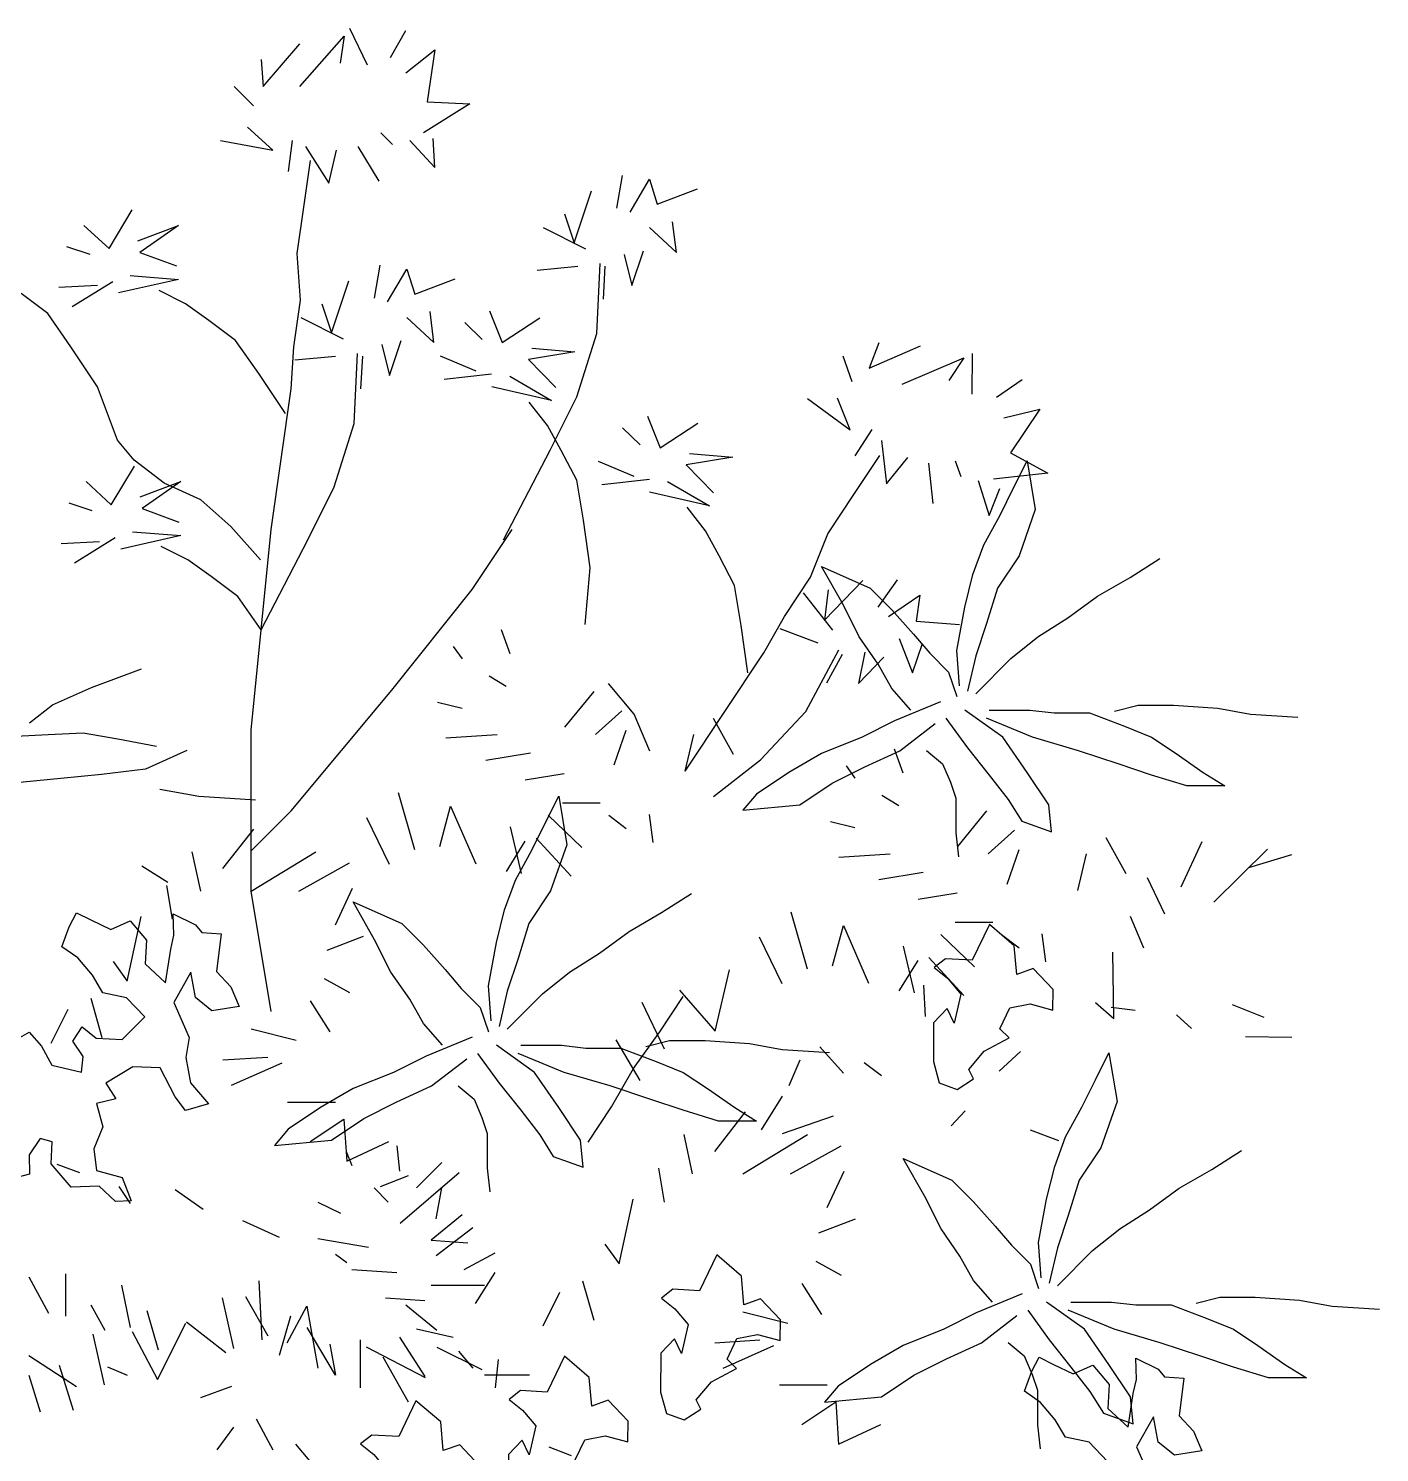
# Model space of a CAD drawing. Header units: millimetres. Extents: x 224.49 to 232.8, y 170.44 to 178.39.
# Drawn here: x 232.3489 to 232.6168, y 174.0681 to 174.3505 of the extents above; entities that cross this region are included whole.
import ezdxf

# ---------------------------------------------------------------- set-up
doc = ezdxf.new("R2010")
doc.units = ezdxf.units.MM
doc.layers.add('VEGETAZIONE', color=94, linetype='Continuous')

msp = doc.modelspace()

# ---------------------------------------------------------------- linework, layer by layer
at = {"layer": 'VEGETAZIONE'}
for p, q in [((232.4027084994343, 174.338988767354), (232.4115168597816, 174.3489525073466)), ((232.4115168597816, 174.3489525073466), (232.4107509154034, 174.3435874165813)), ((232.41611252605, 174.3432041958123), (232.4126657763488, 174.3504853904225)), ((232.4207081923184, 174.3447370788882), (232.4237719698305, 174.3501021696535)), ((232.3954320278428, 174.338988767354), (232.4027084994343, 174.3474196242711)), ((232.4237719698305, 174.3416713127364), (232.4295165526657, 174.3462699619641)), ((232.4295165526657, 174.3462699619641), (232.4279846639099, 174.3359230012021)), ((232.3950490556537, 174.3443538581192), (232.3954320278428, 174.338988767354)), ((232.3896874450076, 174.338988767354), (232.3935171668979, 174.3351565596641)), ((232.4364100520681, 174.3355397804331), (232.4272187195317, 174.3297914688989)), ((232.4279846639099, 174.3359230012021), (232.4364100520681, 174.3355397804331)), ((232.3973468887877, 174.3263424819785), (232.3923682503307, 174.3309411312058)), ((232.418793331373, 174.3297914688989), (232.4210911645075, 174.3274921442854)), ((232.4295165526657, 174.3228934950577), (232.4291335804766, 174.3286418065919)), ((232.3870066396841, 174.3282585858234), (232.3973468887877, 174.3263424819785)), ((232.401176610678, 174.3282585858234), (232.4004106662998, 174.3221270535197)), ((232.4038574160015, 174.3271089235164), (232.4084530822694, 174.3198277289063)), ((232.4084530822694, 174.3198277289063), (232.4099849710257, 174.3263424819785)), ((232.4141976651051, 174.3271089235164), (232.418410359184, 174.3202109496752)), ((232.4245379142082, 174.3282585858234), (232.4295165526657, 174.3228934950577)), ((232.4035311363206, 174.3150728153961), (232.4048504695749, 174.3243143434789)), ((232.4666648550007, 174.3213606119822), (232.4655159384335, 174.31484585891)), ((232.468196743757, 174.314079417372), (232.4720264656473, 174.3205941704442)), ((232.4720264656473, 174.3205941704442), (232.4735583544031, 174.3156123004475)), ((232.4570905502753, 174.3079478850688), (232.4605372999765, 174.3182948458303)), ((232.4735583544031, 174.3156123004475), (232.4816007703727, 174.3186780665993)), ((232.3648948291208, 174.3068455869699), (232.3694904953892, 174.3145100023486)), ((232.4022118030659, 174.3058312873133), (232.4035311363206, 174.3150728153961)), ((232.3599161906638, 174.3114442361972), (232.3648948291208, 174.3068455869699)), ((232.3706394119565, 174.3083784700453), (232.3786818279261, 174.3114442361972)), ((232.3786818279261, 174.3114442361972), (232.3710223841455, 174.3060791454319)), ((232.4551756893304, 174.313696196603), (232.4570905502753, 174.3079478850688)), ((232.4773880762934, 174.3060317812239), (232.4766221319152, 174.3121633135271)), ((232.450962995251, 174.3110136512202), (232.4593883834092, 174.3067982227618)), ((232.4720264656473, 174.3110136512202), (232.4773880762934, 174.3060317812239)), ((232.3564694409626, 174.3072288077389), (232.361065107231, 174.3056959246629)), ((232.3710223841455, 174.3060791454319), (232.378298855737, 174.303396600049)), ((232.402871469693, 174.2965897592304), (232.4022118030659, 174.3058312873133)), ((232.4685797159461, 174.2995170281516), (232.4708775490801, 174.3064150019928)), ((232.4186027766952, 174.303525595914), (232.417453860128, 174.2970108428418)), ((232.4498140786838, 174.302582794303), (232.4578564946534, 174.303349235841)), ((232.4615817995243, 174.2899886677429), (232.4622414661519, 174.303850959867)), ((232.4632181052995, 174.303349235841), (232.4628351331104, 174.2968344827688)), ((232.4670478271898, 174.3056485604549), (232.4685797159461, 174.2995170281516)), ((232.3576183575298, 174.2953489639009), (232.365660773499, 174.3003308338976)), ((232.3786818279261, 174.3007140546666), (232.3668096900662, 174.2980315092838)), ((232.3691075232002, 174.3014804962041), (232.3786818279261, 174.3007140546666)), ((232.4090284719693, 174.2901128690006), (232.4124752216709, 174.3004598297622)), ((232.420134665451, 174.2962444013039), (232.4239643873413, 174.3027591543761)), ((232.4239643873413, 174.3027591543761), (232.4254962760976, 174.2977772843793)), ((232.4254962760976, 174.2977772843793), (232.4335386920667, 174.3008430505312)), ((232.3527368060174, 174.2939493226355), (232.3474594729984, 174.2979099775281)), ((232.3549375522068, 174.2991811715907), (232.3625969959868, 174.2995643923597)), ((232.3800906853427, 174.2958927967144), (232.3748133523242, 174.2985332333097)), ((232.3847083517337, 174.2925922509709), (232.3800906853427, 174.2958927967144)), ((232.4015521364387, 174.2873482311476), (232.402871469693, 174.2965897592304)), ((232.4071136110244, 174.2958611805349), (232.4090284719693, 174.2901128690006)), ((232.4403485898203, 174.2944801858627), (232.4428540223632, 174.2881827877192)), ((232.3573544724083, 174.2873482311476), (232.3527368060174, 174.2939493226355)), ((232.3899856847526, 174.2886315960783), (232.3847083517337, 174.2925922509709)), ((232.402900916945, 174.293178635152), (232.4113263051037, 174.2889632066937)), ((232.4239643873413, 174.293178635152), (232.4293259979879, 174.2881967651557)), ((232.4293259979879, 174.2881967651557), (232.4285600536097, 174.2943282974589)), ((232.4354197071722, 174.2921658746401), (232.4389032524743, 174.2887991564904)), ((232.4428540223632, 174.2881827877192), (232.4503082368162, 174.2931120978579)), ((232.4576237997605, 174.2774465939161), (232.4615817995243, 174.2899886677429)), ((232.3626318054268, 174.2794269213624), (232.3573544724083, 174.2873482311476)), ((232.3946033511435, 174.2820305045904), (232.3899856847526, 174.2886315960783)), ((232.4010234218023, 174.2790536471081), (232.4015521364387, 174.2873482311476)), ((232.4135197212187, 174.2721536516748), (232.4141793878459, 174.2860159437988)), ((232.4189857488843, 174.2878135443867), (232.4205176376401, 174.2816820120835)), ((232.4205176376401, 174.2816820120835), (232.4228154707741, 174.2885799859247)), ((232.4572753274207, 174.2863786615577), (232.4480502312592, 174.284846056337)), ((232.4486974549224, 174.2870854006397), (232.4572753274207, 174.2863786615577)), ((232.5175494423026, 174.2881195341234), (232.5155786622556, 174.2831148470578)), ((232.5155786622556, 174.2831148470578), (232.5257818711759, 174.287578132272)), ((232.5360525080056, 174.2779889828981), (232.5360869617963, 174.2860447070362)), ((232.4017520003783, 174.2847477782349), (232.4097944163474, 174.2855142197728)), ((232.415156026994, 174.2855142197728), (232.4147730548049, 174.2789994667006)), ((232.4305635971675, 174.2855681988109), (232.4376379142051, 174.2826071220417)), ((232.4480502312592, 174.284846056337), (232.4534555482889, 174.2792849740359)), ((232.5103970078882, 174.2855949055185), (232.5121969986537, 174.2804848547577)), ((232.5221420911209, 174.2799734396741), (232.5343888527311, 174.2851580473472)), ((232.5343888527311, 174.2851580473472), (232.5313817418107, 174.2806493719733)), ((232.399880684162, 174.2741091948052), (232.3946033511435, 174.2820305045904)), ((232.4313272570595, 174.2809541597422), (232.4407323522971, 174.2819757598869)), ((232.4443376785613, 174.2815247283467), (232.4526428800779, 174.2766999618881)), ((232.5408596096915, 174.2773876075108), (232.5459393823587, 174.2809042595001)), ((232.3665898051906, 174.2688651749824), (232.3626318054268, 174.2794269213624)), ((232.3970405110364, 174.2511547022247), (232.4010234218023, 174.2790536471081)), ((232.4526428800779, 174.2766999618881), (232.440776015883, 174.2794057411226)), ((232.451832239946, 174.2717429194191), (232.4482119807969, 174.2764029486999)), ((232.452346466742, 174.2668848475361), (232.4576237997605, 174.2774465939161)), ((232.503346455174, 174.2770735664636), (232.5118462102957, 174.2708811220074)), ((232.5118462102957, 174.2708811220074), (232.5093407777528, 174.2771785201509)), ((232.5422996023037, 174.2732995669022), (232.5494665912467, 174.2749675225861)), ((232.5494665912467, 174.2749675225861), (232.5436178139541, 174.2662958396842)), ((232.409561721455, 174.259611577848), (232.4135197212187, 174.2721536516748)), ((232.4716515664847, 174.2736024265306), (232.4741569990276, 174.2673050283871)), ((232.4741569990276, 174.2673050283871), (232.4816112134806, 174.2722343385254)), ((232.4545724919846, 174.2667722591137), (232.451832239946, 174.2717429194191)), ((232.4667226838366, 174.271288115308), (232.4702062291387, 174.2679213971584)), ((232.5161278692805, 174.2709560889272), (232.5127898692642, 174.2657560778631)), ((232.3698881383272, 174.2649045200893), (232.3665898051906, 174.2688651749824)), ((232.4431111339597, 174.249061900519), (232.452346466742, 174.2668848475361)), ((232.4576227848449, 174.2609213835868), (232.4545724919846, 174.2667722591137)), ((232.4800004315868, 174.2662076413077), (232.4885783040847, 174.2655009022257)), ((232.5180496410082, 174.2687617247763), (232.5190515180909, 174.260209988946)), ((232.5436178139541, 174.2662958396842), (232.551052129145, 174.2623127527633)), ((232.3653405336315, 174.2560419668304), (232.3699361998994, 174.2637063822091)), ((232.3758251379733, 174.2602837560481), (232.3698881383272, 174.2649045200893)), ((232.4618665738314, 174.2646904394784), (232.4689408908695, 174.2617293627096)), ((232.4885783040847, 174.2655009022257), (232.4793532079236, 174.2639682970049)), ((232.4793532079236, 174.2639682970049), (232.4847585249533, 174.2584072147039)), ((232.5125590908298, 174.2580459319521), (232.5177389027824, 174.2658122714807)), ((232.5190515180909, 174.260209988946), (232.5232458499037, 174.265424993394)), ((232.5273766188695, 174.2642976195467), (232.5281984968757, 174.2562568887926)), ((232.532680054199, 174.264733247696), (232.5337600486579, 174.2616672172395)), ((232.5442405577657, 174.259360613106), (232.5469240171203, 174.2647316878357)), ((232.5469240171203, 174.2647316878357), (232.5485340927332, 174.2550637533215)), ((232.360361895174, 174.2606406160577), (232.3653405336315, 174.2560419668304)), ((232.3710851164666, 174.2575748499058), (232.3791275324363, 174.2606406160577)), ((232.3791275324363, 174.2606406160577), (232.3714680886557, 174.2552755252924)), ((232.4589381211619, 174.252973607665), (232.4576227848449, 174.2609213835868)), ((232.4626302337235, 174.2600764004102), (232.4720353289615, 174.2610980005549)), ((232.4756406552257, 174.2606469690141), (232.4839458567419, 174.2558222025556)), ((232.5371999303745, 174.2608705178537), (232.5393744738219, 174.2538817840197)), ((232.551052129145, 174.2623127527633), (232.5402798139377, 174.2610958286201)), ((232.3830814708737, 174.2569832103042), (232.3758251379733, 174.2602837560481)), ((232.404284388436, 174.2490498314675), (232.409561721455, 174.259611577848)), ((232.4839458567419, 174.2558222025556), (232.472078992547, 174.2585279817905)), ((232.5073792788773, 174.250279592423), (232.5125590908298, 174.2580459319521)), ((232.5393744738219, 174.2538817840197), (232.5415106984162, 174.2592321389303)), ((232.5415570984111, 174.2539895383758), (232.5442405577657, 174.259360613106)), ((232.3569151454728, 174.2564251875993), (232.3615108117412, 174.2548923045234)), ((232.3714680886557, 174.2552755252924), (232.3787445602472, 174.2525929799095)), ((232.3890184705194, 174.2517023371139), (232.3830814708737, 174.2569832103042)), ((232.4831352166099, 174.2508651600871), (232.4795149574613, 174.2555251893679)), ((232.5485340927332, 174.2550637533215), (232.5453139415078, 174.2459329262803)), ((232.4602785151562, 174.2435501933984), (232.4589381211619, 174.252973607665)), ((232.5383369471858, 174.2480813561725), (232.5415570984111, 174.2539895383758)), ((232.35806406204, 174.2445453437614), (232.3661064780092, 174.2495272137581)), ((232.3791275324363, 174.2499104345267), (232.3672553945764, 174.2472278891443)), ((232.3695532277104, 174.2506768760646), (232.3791275324363, 174.2499104345267)), ((232.3949554701655, 174.2451012456264), (232.3890184705194, 174.2517023371139)), ((232.393057600271, 174.211299066677), (232.3970405110364, 174.2511547022247)), ((232.436869618695, 174.2391980115605), (232.4448354402268, 174.2511547022247)), ((232.485875468649, 174.2458944997817), (232.4831352166099, 174.2508651600871)), ((232.5039845388221, 174.2416588765988), (232.5073792788773, 174.250279592423)), ((232.3553832567165, 174.2483775514512), (232.363042700497, 174.2487607722202)), ((232.3805363898525, 174.2450891765749), (232.3752590568344, 174.2477296131702)), ((232.3950490556537, 174.2312268844508), (232.404284388436, 174.2490498314675)), ((232.536190179702, 174.2421731739693), (232.5383369471858, 174.2480813561725)), ((232.3851540562438, 174.2417886308314), (232.3805363898525, 174.2450891765749)), ((232.4889257615088, 174.2400436242548), (232.485875468649, 174.2458944997817)), ((232.5061354349315, 174.2437844963885), (232.5157958886077, 174.2394876366044)), ((232.5104289698986, 174.2362649917665), (232.5061354349315, 174.2437844963885)), ((232.5453139415078, 174.2459329262803), (232.5410204065403, 174.2394876366044)), ((232.5673183082151, 174.2416360664962), (232.573221918795, 174.2453958188077)), ((232.3904313892623, 174.2378279759388), (232.3851540562438, 174.2417886308314)), ((232.4592889286411, 174.2323146708351), (232.4602785151562, 174.2435501933984)), ((232.4988047268695, 174.2338925370697), (232.5039845388221, 174.2416588765988)), ((232.5067419873218, 174.2331585670833), (232.5143179827371, 174.2410035638314)), ((232.5211686371128, 174.2411235109031), (232.5173197489241, 174.2357431692241)), ((232.5345801040896, 174.2357278842934), (232.536190179702, 174.2421731739693)), ((232.5608780057639, 174.2378763141852), (232.5673183082151, 174.2416360664962)), ((232.4209379756318, 174.2192701937867), (232.436869618695, 174.2391980115605)), ((232.4902410978258, 174.232095848333), (232.4889257615088, 174.2400436242548)), ((232.5025384457137, 174.2385693055377), (232.5083183154249, 174.2311295401629)), ((232.5074964374186, 174.2391702709175), (232.5067419873218, 174.2331585670833)), ((232.5157958886077, 174.2394876366044), (232.5200894235751, 174.2351907768203)), ((232.5194069651995, 174.2338944729182), (232.5256739587596, 174.2381174539825)), ((232.5256739587596, 174.2381174539825), (232.5249049541341, 174.2329624230698)), ((232.5410204065403, 174.2394876366044), (232.5388736390566, 174.232505239455)), ((232.3950490556537, 174.2312268844508), (232.3904313892623, 174.2378279759388)), ((232.5136491211239, 174.2298197020901), (232.5104289698986, 174.2362649917665)), ((232.5200894235751, 174.2351907768203), (232.5243829585422, 174.2303568095632)), ((232.5329700284767, 174.2271341647253), (232.5345801040896, 174.2357278842934)), ((232.5549743951839, 174.2335794544011), (232.5608780057639, 174.2378763141852)), ((232.4947468743682, 174.2266390209135), (232.4988047268695, 174.2338925370697)), ((232.5249049541341, 174.2329624230698), (232.5334828266325, 174.2322556839878)), ((232.5388736390566, 174.232505239455), (232.5367268715733, 174.2260599497791)), ((232.549070784604, 174.2298197020901), (232.5549743951839, 174.2335794544011)), ((232.442676455588, 174.2313020369453), (232.444372797702, 174.2265407900842)), ((232.4915814918201, 174.2226724340663), (232.4902410978258, 174.232095848333)), ((232.4978623347853, 174.2314606246319), (232.5054475399954, 174.2286798784777)), ((232.5174059642206, 174.2244486273599), (232.5136491211239, 174.2298197020901)), ((232.5243829585422, 174.2303568095632), (232.527603109768, 174.2265970572522)), ((232.5437038658949, 174.2255228423061), (232.549070784604, 174.2298197020901)), ((232.4331605018526, 174.22791014805), (232.4348871089093, 174.2254500099444)), ((232.5030397502407, 174.2150202582494), (232.5096194202376, 174.2272393517397)), ((232.5147308542711, 174.2267857920129), (232.513465516002, 174.2205937575642)), ((232.5215378450609, 174.2294757578485), (232.5242232766806, 174.2226673546289)), ((232.5242232766806, 174.2226673546289), (232.5261795021985, 174.2285287146161)), ((232.5335067203479, 174.2201517675759), (232.5329700284767, 174.2271341647253)), ((232.4791096934202, 174.2031934824087), (232.4947468743682, 174.2266390209135)), ((232.5102837507386, 174.2263651572476), (232.5071257497986, 174.2206541411075)), ((232.513465516002, 174.2205937575642), (232.5185161796118, 174.2258237553962)), ((232.5200894235751, 174.2196146601028), (232.5174059642206, 174.2244486273599)), ((232.527603109768, 174.2265970572522), (232.5313599528642, 174.2228373049412)), ((232.5367268715733, 174.2260599497791), (232.5351167959604, 174.2190775526298)), ((232.5367268715733, 174.2185404451571), (232.5437038658949, 174.2255228423061)), ((232.3613986808006, 174.2198096406884), (232.3713226425172, 174.2234806383314)), ((232.4402556197467, 174.2221285550146), (232.4436109390196, 174.2200526456833)), ((232.5313599528642, 174.2228373049412), (232.5329700284767, 174.2180033376841)), ((232.3536897647011, 174.2163585164968), (232.3613986808006, 174.2198096406884)), ((232.4010234218023, 174.1953568124578), (232.4209379756318, 174.2192701937867)), ((232.4552753441141, 174.2119080377089), (232.4610514992289, 174.2190056103083)), ((232.4690348311876, 174.2144772521552), (232.4639144832856, 174.2205870808544)), ((232.5238462666713, 174.2153178003188), (232.5200894235751, 174.2196146601028)), ((232.3491261204846, 174.212771951844), (232.3536897647011, 174.2163585164968)), ((232.4300383372139, 174.2168507392299), (232.4348942089215, 174.2157023167975)), ((232.5297498772513, 174.216929122738), (232.520626115446, 174.213169370427)), ((232.5642138878563, 174.2150816725754), (232.5689061998507, 174.2162556598074)), ((232.5689061998507, 174.2162556598074), (232.5759446678432, 174.2162556598074)), ((232.5759446678432, 174.2162556598074), (232.5847427528335, 174.2156686661912)), ((232.5847427528335, 174.2156686661912), (232.5911946818266, 174.2144946789591)), ((232.4613451837487, 174.2104725096684), (232.4665481698486, 174.2151408972542)), ((232.4721101817246, 174.2071507382835), (232.4690348311876, 174.2144772521552)), ((232.4846597939124, 174.213678680013), (232.4886256471556, 174.206585371304)), ((232.4940549267032, 174.2054159714977), (232.5030397502407, 174.2150202582494)), ((232.520626115446, 174.213169370427), (232.5141858129952, 174.2099467255886)), ((232.5216994991876, 174.2072611882237), (232.5286764935096, 174.2126322629539)), ((232.5308232609934, 174.2137064779), (232.5351167959604, 174.2077982956968)), ((232.5420937902824, 174.2099467255886), (232.5345801040896, 174.2153178003188)), ((232.5479974008624, 174.2099467255886), (232.5388736390566, 174.2137064779)), ((232.5394103309279, 174.2153178003188), (232.5474607089915, 174.2153178003188)), ((232.5474607089915, 174.2153178003188), (232.5522909358294, 174.2147806928457)), ((232.5522909358294, 174.2147806928457), (232.5592679301514, 174.2147806928457)), ((232.5592679301514, 174.2147806928457), (232.566244924473, 174.2120951554808)), ((232.5911946818266, 174.2144946789591), (232.6005793058163, 174.2139076853433)), ((232.3438566137408, 174.2100171845015), (232.3528149817964, 174.2104968189416)), ((232.3528149817964, 174.2104968189416), (232.3597465504942, 174.2107752655025)), ((232.3597465504942, 174.2107752655025), (232.3666170173416, 174.2096140204713)), ((232.393057600271, 174.1794145582386), (232.393057600271, 174.211299066677)), ((232.4317044143851, 174.2097883836128), (232.4418611670332, 174.2104639818864)), ((232.4650547174267, 174.2044657172083), (232.4674452883257, 174.2113380903835)), ((232.4791096934202, 174.2031934824087), (232.4808292004643, 174.21048103745)), ((232.5141858129952, 174.2099467255886), (232.5061354349315, 174.2067240807506)), ((232.5469240171203, 174.2029643284396), (232.5420937902824, 174.2099467255886)), ((232.5571211626677, 174.2072611882237), (232.5479974008624, 174.2099467255886)), ((232.566244924473, 174.2120951554808), (232.5716118431821, 174.2099467255886)), ((232.5716118431821, 174.2099467255886), (232.5764420700204, 174.2067240807506)), ((232.3666170173416, 174.2096140204713), (232.3743386548137, 174.2081276583618)), ((232.380357951037, 174.2072915304085), (232.3721285499057, 174.2036073957053)), ((232.514722504866, 174.2040385433858), (232.5216994991876, 174.2072611882237)), ((232.5205569691868, 174.2076361540172), (232.5222533113007, 174.2028749071561)), ((232.526969396408, 174.2073033143002), (232.530127004856, 174.2046704345304)), ((232.5351167959604, 174.2077982956968), (232.5394103309279, 174.2024272209666)), ((232.5651715407313, 174.2045756508588), (232.5571211626677, 174.2072611882237)), ((232.4396290208589, 174.2053494593425), (232.4484436457971, 174.2068554213485)), ((232.4847350046672, 174.1981675383128), (232.4940549267032, 174.2054159714977)), ((232.5061354349315, 174.2067240807506), (232.4996951324808, 174.2029643284396)), ((232.5110410154509, 174.2042442651219), (232.5127676225076, 174.2017841270164)), ((232.530127004856, 174.2046704345304), (232.5317058090797, 174.2009844028527)), ((232.5716118431821, 174.2024272209666), (232.5651715407313, 174.2045756508588)), ((232.5764420700204, 174.2067240807506), (232.5818089887295, 174.2029643284396)), ((232.3553263406772, 174.2017347401899), (232.3451923438885, 174.2007288007918)), ((232.3634335381082, 174.2025394917083), (232.3553263406772, 174.2017347401899)), ((232.3721285499057, 174.2036073957053), (232.3634335381082, 174.2025394917083)), ((232.4474254675503, 174.2014537931965), (232.4551542843439, 174.2027036026858)), ((232.4996951324808, 174.2029643284396), (232.4932548300296, 174.1986674686556)), ((232.5082822024153, 174.2008158985478), (232.514722504866, 174.2040385433858)), ((232.5394103309279, 174.2024272209666), (232.5431671740241, 174.1975932537094)), ((232.5512175520877, 174.1965190387638), (232.5469240171203, 174.2029643284396)), ((232.5785888375041, 174.2002787910748), (232.5716118431821, 174.2024272209666)), ((232.5818089887295, 174.2029643284396), (232.5861025236965, 174.2002787910748)), ((232.3749439740515, 174.1996365325309), (232.3826862888433, 174.1982277478525)), ((232.4222258256047, 174.1989499103262), (232.4254600851079, 174.1876695659722)), ((232.4932548300296, 174.1986674686556), (232.490571370675, 174.1954448238176)), ((232.5018418999641, 174.1965190387638), (232.5082822024153, 174.2008158985478)), ((232.518136133345, 174.1984626720865), (232.5214914526184, 174.1963867627552)), ((232.5317058090797, 174.2009844028527), (232.5327583452287, 174.1978249471291)), ((232.5861025236965, 174.2002787910748), (232.5785888375041, 174.2002787910748)), ((232.3826862888433, 174.1982277478525), (232.3939478376307, 174.1975233555132)), ((232.4304743815403, 174.1882789941711), (232.4326086328744, 174.1962378835952)), ((232.4326086328744, 174.1962378835952), (232.4375997643771, 174.1847985098913)), ((232.4513755492132, 174.1928713823569), (232.4540590085678, 174.1982424570871)), ((232.4540590085678, 174.1982424570871), (232.4556690841802, 174.1885745225728)), ((232.4548071699516, 174.1968867926677), (232.462249402238, 174.1969220096504)), ((232.490571370675, 174.1954448238176), (232.5018418999641, 174.1965190387638)), ((232.5327583452287, 174.1978249471291), (232.5327583452287, 174.1951920673597)), ((232.5431671740241, 174.1975932537094), (232.5458506333786, 174.1932963939254)), ((232.5517542439586, 174.1911479640336), (232.5512175520877, 174.1965190387638)), ((232.393057600271, 174.1873856853482), (232.4010234218023, 174.1953568124578)), ((232.4159370313598, 174.1940253702238), (232.4204155237327, 174.1847590290178)), ((232.4486920898586, 174.1875003076267), (232.4513755492132, 174.1928713823569)), ((232.4519342248652, 174.194488560746), (232.4586145984696, 174.1880356333278)), ((232.4639760092948, 174.1944618715448), (232.4674594883501, 174.1918427040893)), ((232.4719611456532, 174.1946251647856), (232.472699839405, 174.1890645072837)), ((232.5079188508122, 174.1931848563019), (232.5127747225199, 174.1920364338695)), ((232.5327583452287, 174.1951920673597), (232.5327583452287, 174.1909794597283)), ((232.5331558577124, 174.1882421547804), (232.5389320128276, 174.1953397273802)), ((232.5458506333786, 174.1932963939254), (232.5517542439586, 174.1911479640336)), ((232.3874795328676, 174.1838799223279), (232.3936154070113, 174.1916943094844)), ((232.4444617276365, 174.1921522350073), (232.4466404439374, 174.1829168468931)), ((232.5327583452287, 174.1909794597283), (232.5332846133035, 174.1862402761427)), ((232.539225697347, 174.1868066267399), (232.5444286834474, 174.1914750143261)), ((232.5625403075111, 174.1900127970845), (232.5665061607539, 174.1829194883759)), ((232.381343658724, 174.1872289453951), (232.3830170789449, 174.1794145582386)), ((232.393057600271, 174.1794145582386), (232.4058871552986, 174.1872289453951)), ((232.4436910510864, 174.1832807312868), (232.4474237496945, 174.1893227407296)), ((232.4454719386333, 174.1815921254239), (232.4486920898586, 174.1875003076267)), ((232.4495739189089, 174.1899172963264), (232.4565106120778, 174.1823778526597)), ((232.4556690841802, 174.1885745225728), (232.4524489329548, 174.1794436955316)), ((232.5429352310254, 174.1807998342803), (232.5453258019244, 174.1876722074554)), ((232.5774533191708, 174.180253287339), (232.5816310270117, 174.1892677399202)), ((232.5839076381528, 174.1771879849254), (232.5946001948602, 174.1877393526044)), ((232.3714234571268, 174.1843913272288), (232.3765756990876, 174.1811686823909)), ((232.4025403148564, 174.1794145582386), (232.4125808361825, 174.1849962633502)), ((232.5095849279839, 174.1861225006847), (232.5197416806315, 174.1867980989583)), ((232.5569902070185, 174.1795275994806), (232.558709714063, 174.1868151545219)), ((232.5908763141198, 174.1840807024811), (232.5994346194936, 174.186673180736)), ((232.4433251711495, 174.1756839432206), (232.4454719386333, 174.1815921254239)), ((232.5175095344572, 174.1816835764145), (232.5263241593959, 174.1831895384204)), ((232.5707124156817, 174.1821039972457), (232.5741353648525, 174.174882612279)), ((232.3763233980609, 174.1805308992608), (232.3774390115415, 174.173832853127)), ((232.3970405110364, 174.1555011769102), (232.393057600271, 174.1794145582386)), ((232.4097918024806, 174.1727165121048), (232.4131386429228, 174.1799727287499)), ((232.4524489329548, 174.1794436955316), (232.4481553979878, 174.1729984058558)), ((232.4744532996621, 174.1751468357476), (232.4803569102421, 174.1789065880586)), ((232.5253059811486, 174.1777879102684), (232.5330347979422, 174.1790377197577)), ((232.4132704263786, 174.1772952656398), (232.4229308800552, 174.1729984058558)), ((232.417563961346, 174.1697757610174), (232.4132704263786, 174.1772952656398)), ((232.3685141036964, 174.1615531018812), (232.3713031373979, 174.1743910236383)), ((232.4417150955366, 174.1692386535443), (232.4433251711495, 174.1756839432206)), ((232.4680129972114, 174.1713870834366), (232.4744532996621, 174.1751468357476)), ((232.500106339203, 174.1752840273981), (232.5033405987062, 174.1640036830441)), ((232.5326876835499, 174.1732209097396), (232.5401299158363, 174.1732561267223)), ((232.5673641964206, 174.1744322134301), (232.5699879219544, 174.1681692684534)), ((232.4081183822597, 174.1676929775041), (232.4153698698839, 174.1704838300599)), ((232.4229308800552, 174.1729984058558), (232.4272244150222, 174.1687015460717)), ((232.4481553979878, 174.1729984058558), (232.4460086305041, 174.1660160087064)), ((232.4621093866314, 174.1670902236525), (232.4680129972114, 174.1713870834366)), ((232.4938175449585, 174.1703594872957), (232.498296037331, 174.1610931460897)), ((232.508354895139, 174.1646131112431), (232.5104891464732, 174.1725720006672)), ((232.5104891464732, 174.1725720006672), (232.5154802779754, 174.1611326269632)), ((232.5298147384639, 174.1708226778175), (232.5364951120679, 174.1643697503997)), ((232.5418565228931, 174.1707959886168), (232.5453400019489, 174.1681768211612)), ((232.5498416592515, 174.1709592818576), (232.5505803530038, 174.1653986243556)), ((232.4207841125714, 174.1633304713415), (232.417563961346, 174.1697757610174)), ((232.4272244150222, 174.1687015460717), (232.4315179499897, 174.1638675788146)), ((232.4401050199241, 174.1606449339762), (232.4417150955366, 174.1692386535443)), ((232.5223422412348, 174.1684863520792), (232.5245209575361, 174.1592509639646)), ((232.3657250699945, 174.1654602954596), (232.3685141036964, 174.1615531018812)), ((232.4460086305041, 174.1660160087064), (232.4438618630203, 174.1595707190305)), ((232.456205776051, 174.1633304713415), (232.4621093866314, 174.1670902236525)), ((232.5215715646847, 174.1596148483587), (232.5253042632932, 174.1656568578015)), ((232.5274544325072, 174.1662514133983), (232.5343911256766, 174.1587119697311)), ((232.5641209720117, 174.154168369587), (232.563887817377, 174.1673036877384)), ((232.4075605755194, 174.1621112723925), (232.4125808361825, 174.1593204198367)), ((232.4245409556676, 174.1579593966113), (232.4207841125714, 174.1633304713415)), ((232.4315179499897, 174.1638675788146), (232.434738101215, 174.1601078265031)), ((232.4508388573424, 174.1590336115574), (232.456205776051, 174.1633304713415)), ((232.4850473849871, 174.1516592477516), (232.4879132300613, 174.1638051728206)), ((232.434738101215, 174.1601078265031), (232.4384949443112, 174.1563480741921)), ((232.440641711795, 174.1536625368273), (232.4401050199241, 174.1606449339762)), ((232.4438618630203, 174.1595707190305), (232.4422517874079, 174.1525883218811)), ((232.4438618630203, 174.1520512144081), (232.4508388573424, 174.1590336115574)), ((232.4779825320358, 174.1597419495425), (232.4850473849871, 174.1516592477516)), ((232.5267816507973, 174.1545355427976), (232.5264577013347, 174.1607675346823)), ((232.3612626160718, 174.1582040788145), (232.3634938430334, 174.150389691658)), ((232.404771541818, 174.1576459083032), (232.408676189, 174.1515060326802)), ((232.4272244150222, 174.1531254293542), (232.4245409556676, 174.1579593966113)), ((232.4384949443112, 174.1563480741921), (232.4401050199241, 174.151514106935)), ((232.4705100348071, 174.1574056238043), (232.4749885271796, 174.1481392825982)), ((232.4740856394312, 174.1514785181758), (232.4787081036563, 174.1584910823395)), ((232.5605093331735, 174.1573307951668), (232.5641209720117, 174.154168369587)), ((232.5635868858073, 174.1564236526484), (232.5683145977325, 174.1558184883403)), ((232.5875422948836, 174.1569135323713), (232.5938684540826, 174.1543914880818)), ((232.3534533217073, 174.1492733506358), (232.3568001621495, 174.1559713967696)), ((232.5765560536562, 174.1548952653326), (232.5794966286396, 174.1521480216189)), ((232.393057600271, 174.1520642031916), (232.4019825081161, 174.1498315211467)), ((232.4309812581184, 174.1488285695701), (232.4272244150222, 174.1531254293542)), ((232.4368848686988, 174.1504398919893), (232.427761106893, 174.1466801396779)), ((232.4688753608399, 174.1442028015332), (232.4740856394312, 174.1514785181758)), ((232.5901874674916, 174.150568336831), (232.5993865717771, 174.1504445244638)), ((232.4492287817295, 174.1434574948399), (232.4417150955366, 174.1488285695701)), ((232.4465453223749, 174.1488285695701), (232.4545957004386, 174.1488285695701)), ((232.4545957004386, 174.1488285695701), (232.4594259272769, 174.1482914620971)), ((232.4594259272769, 174.1482914620971), (232.4664029215984, 174.1482914620971)), ((232.4654049435464, 174.1498928693383), (232.4701700204266, 174.1418411206388)), ((232.4664029215984, 174.1482914620971), (232.4733799159205, 174.1456059247322)), ((232.4713488793033, 174.1485924418267), (232.4760411912982, 174.1497664290588)), ((232.4760411912982, 174.1497664290588), (232.4830796592902, 174.1497664290588)), ((232.4830796592902, 174.1497664290588), (232.4918777442805, 174.1491794354425)), ((232.4918777442805, 174.1491794354425), (232.4983296732736, 174.1480054482105)), ((232.4983296732736, 174.1480054482105), (232.5077142972634, 174.1474184545947)), ((232.5058432644698, 174.1485363030453), (232.5105104465098, 174.143328921226)), ((232.5413651838, 174.1437259416731), (232.5456105215382, 174.1475949186184)), ((232.3874795328676, 174.1459243275687), (232.3964044407127, 174.14648249808)), ((232.3891529530885, 174.140900792968), (232.3991934744146, 174.1453661570573)), ((232.427761106893, 174.1466801396779), (232.4213208044422, 174.1434574948399)), ((232.4288344906351, 174.1407719574751), (232.4358114849567, 174.1461430322053)), ((232.4379582524404, 174.1472172471509), (232.4422517874079, 174.1413090649481)), ((232.4551323923094, 174.1434574948399), (232.4460086305041, 174.1472172471509)), ((232.4733799159205, 174.1456059247322), (232.4787468346296, 174.1434574948399)), ((232.5018845112392, 174.145881918607), (232.4996523650649, 174.1407673960631)), ((232.5145973595228, 174.1454400475396), (232.5180808385787, 174.1428208800845)), ((232.5604471348944, 174.1419532249907), (232.563130594249, 174.1473242997209)), ((232.563130594249, 174.1473242997209), (232.5647406698615, 174.1376563652067)), ((232.4213208044422, 174.1434574948399), (232.4132704263786, 174.140234850002)), ((232.4540590085678, 174.136475097691), (232.4492287817295, 174.1434574948399)), ((232.4642561541147, 174.1407719574751), (232.4551323923094, 174.1434574948399)), ((232.4645162528734, 174.1366019678127), (232.4688753608399, 174.1442028015332)), ((232.4787468346296, 174.1434574948399), (232.4835770614674, 174.140234850002)), ((232.5577636755399, 174.1365821502606), (232.5604471348944, 174.1419532249907)), ((232.4132704263786, 174.140234850002), (232.4068301239278, 174.136475097691)), ((232.4218574963131, 174.1375493126367), (232.4288344906351, 174.1407719574751)), ((232.4341043878555, 174.1408140835512), (232.437261996303, 174.1381812037818)), ((232.4422517874079, 174.1413090649481), (232.4465453223749, 174.1359379902179)), ((232.4723065321784, 174.1380864201097), (232.4642561541147, 174.1407719574751)), ((232.4835770614674, 174.140234850002), (232.4889439801765, 174.136475097691)), ((232.4003090878952, 174.1375517699013), (232.4097918024806, 174.1375517699013)), ((232.4068301239278, 174.136475097691), (232.4003898214771, 174.1321782379069)), ((232.4154171938623, 174.1343266677987), (232.4218574963131, 174.1375493126367)), ((232.437261996303, 174.1381812037818), (232.4388408005267, 174.134495172104)), ((232.4583525435348, 174.1300298080147), (232.4540590085678, 174.136475097691)), ((232.4598937886482, 174.129589403649), (232.4645162528734, 174.1366019678127)), ((232.4787468346296, 174.1359379902179), (232.4723065321784, 174.1380864201097)), ((232.4889439801765, 174.136475097691), (232.493237515144, 174.1337895603257)), ((232.4942606892975, 174.1320400490901), (232.4984081321956, 174.1387533929156)), ((232.5545435243145, 174.1306739680577), (232.5577636755399, 174.1365821502606)), ((232.5647406698615, 174.1376563652067), (232.5615205186361, 174.1285255381655)), ((232.404771541818, 174.1297373827448), (232.4114652227019, 174.1342027468341)), ((232.4089768914116, 174.1300298080147), (232.4154171938623, 174.1343266677987)), ((232.4114652227019, 174.1342027468341), (232.4120230294422, 174.1258301891668)), ((232.4388408005267, 174.134495172104), (232.4398933366762, 174.1313357163805)), ((232.4465453223749, 174.1359379902179), (232.4503021654716, 174.1311040229608)), ((232.4857238289512, 174.1337895603257), (232.4787468346296, 174.1359379902179)), ((232.4849776504277, 174.127795936333), (232.4911135245713, 174.1356103234895)), ((232.493237515144, 174.1337895603257), (232.4857238289512, 174.1337895603257)), ((232.4984454971506, 174.1313068085238), (232.5085043549581, 174.1348267736777)), ((232.5318865950196, 174.1328874683865), (232.5346313803231, 174.1358289584329)), ((232.4003898214771, 174.1321782379069), (232.3977063621225, 174.1289555930686)), ((232.4398933366762, 174.1313357163805), (232.4398933366762, 174.1287028366106)), ((232.4503021654716, 174.1311040229608), (232.4529856248257, 174.1268071631767)), ((232.478841776284, 174.1311449594001), (232.4805151965049, 174.1233305722436)), ((232.490555717831, 174.1233305722436), (232.5033852728586, 174.1311449594001)), ((232.5532253785743, 174.1298925999382), (232.5475702832293, 174.131999462361)), ((232.5523967568308, 174.1247657858545), (232.5545435243145, 174.1306739680577)), ((232.3977063621225, 174.1289555930686), (232.4089768914116, 174.1300298080147)), ((232.4120230294422, 174.1258301891668), (232.420390130547, 174.1297373827448)), ((232.4219454887704, 174.1289122773552), (232.4225032955107, 174.123888742755)), ((232.4398933366762, 174.1287028366106), (232.4398933366762, 174.1244902289792)), ((232.4588892354056, 174.1246587332845), (232.4583525435348, 174.1300298080147)), ((232.5000384324168, 174.1233305722436), (232.5100789537425, 174.1289122773552)), ((232.5615205186361, 174.1285255381655), (232.5572269836691, 174.1220802484896)), ((232.5835248853434, 174.1242286783814), (232.5894284959233, 174.1279884306924)), ((232.3545689351878, 174.1252720186554), (232.3590313891106, 174.1235975071219)), ((232.4119049674443, 174.127795936333), (232.4130205809249, 174.1250050837772)), ((232.4258501359524, 174.1205397196878), (232.4308703966155, 174.1255632542881)), ((232.4529856248257, 174.1268071631767), (232.4588892354056, 174.1246587332845)), ((232.5266355470273, 174.1188576036512), (232.5223420120598, 174.1263771082737)), ((232.5223420120598, 174.1263771082737), (232.5320024657364, 174.1220802484896)), ((232.4187167103261, 174.1208066545661), (232.4242947777295, 174.1230393366105)), ((232.4226213575081, 174.1135504379209), (232.4343352990551, 174.1235975071219)), ((232.4398933366762, 174.1244902289792), (232.440419604751, 174.1197510453941)), ((232.473821515621, 174.1244469132658), (232.4749371291015, 174.117748867132)), ((232.507289920041, 174.1166325261098), (232.5106367604828, 174.123888742755)), ((232.5507866812179, 174.1183204961782), (232.5523967568308, 174.1247657858545)), ((232.5770845828926, 174.1204689260704), (232.5835248853434, 174.1242286783814)), ((232.3668406834751, 174.1208066545661), (232.3690719104367, 174.117457631499)), ((232.3779968182818, 174.1202484840547), (232.3835748856852, 174.1163412904767)), ((232.4174830348476, 174.1205397196878), (232.4202720685495, 174.117748867132)), ((232.4297547831349, 174.1143998440649), (232.4308703966155, 174.1205397196878)), ((232.5320024657364, 174.1220802484896), (232.5362960007034, 174.1177833887056)), ((232.5572269836691, 174.1220802484896), (232.5550802161853, 174.1150978513402)), ((232.5711809723122, 174.1161720662864), (232.5770845828926, 174.1204689260704)), ((232.4063269000409, 174.117748867132), (232.4107893539637, 174.1155161850871)), ((232.4660122212564, 174.1054691158862), (232.4688012549584, 174.1183070376429)), ((232.5298556982527, 174.1124123139754), (232.5266355470273, 174.1188576036512)), ((232.5362960007034, 174.1177833887056), (232.5405895356709, 174.1129494214484)), ((232.5491766056054, 174.10972677661), (232.5507866812179, 174.1183204961782)), ((232.3913841800497, 174.1141086084323), (232.3986356676743, 174.1107595853651)), ((232.4348931057954, 174.1152249494545), (232.4287572316522, 174.1102014148538)), ((232.5056164998202, 174.1116089915091), (232.5128679874444, 174.1143998440649)), ((232.5550802161853, 174.1150978513402), (232.5529334487016, 174.1086525616644)), ((232.5652773617323, 174.1124123139754), (232.5711809723122, 174.1161720662864)), ((232.4297547831349, 174.1071436274198), (232.4370062707591, 174.1127253325313)), ((232.4303221374809, 174.1121392143642), (232.4303221374809, 174.1121392143642)), ((232.5336125413489, 174.1070412392452), (232.5298556982527, 174.1124123139754)), ((232.5405895356709, 174.1129494214484), (232.5438096868963, 174.1091896691374)), ((232.5599104430236, 174.1081154541913), (232.5652773617323, 174.1124123139754)), ((232.4063269000409, 174.1104926504869), (232.4163674213671, 174.1088181389533)), ((232.4287572316522, 174.1102014148538), (232.4360087192765, 174.1096432443429)), ((232.4632231875545, 174.1093763094642), (232.4660122212564, 174.1054691158862)), ((232.5438096868963, 174.1091896691374), (232.5475665299925, 174.105429916826)), ((232.5497132974762, 174.1027443794611), (232.5491766056054, 174.10972677661)), ((232.5529334487016, 174.1086525616644), (232.5513233730887, 174.101670164515)), ((232.5529334487016, 174.1011330570419), (232.5599104430236, 174.1081154541913)), ((232.4097918024806, 174.107410562298), (232.4120230294422, 174.1057360507644)), ((232.4353328505383, 174.104352774864), (232.4414687246819, 174.1077017979311)), ((232.5050586930794, 174.1060272863975), (232.5100789537425, 174.1032364338417)), ((232.5362960007034, 174.102207271988), (232.5336125413489, 174.1070412392452)), ((232.5475665299925, 174.105429916826), (232.5491766056054, 174.1005959495689)), ((232.3489908677845, 174.1029451982087), (232.352895514967, 174.0956889815635)), ((232.3562423554092, 174.10350336872), (232.3562423554092, 174.0951308110522)), ((232.4130205809249, 174.104352774864), (232.4219454887704, 174.1037946043526)), ((232.4375640774994, 174.0976547287297), (232.4414687246819, 174.1037946043526)), ((232.3673984902154, 174.1012706866751), (232.3690719104367, 174.0928981290077)), ((232.394612958494, 174.1021200928191), (232.3951707652347, 174.0903985120846)), ((232.4287572316522, 174.1012706866751), (232.4393555597182, 174.1012706866751)), ((232.4509514392673, 174.0931893646404), (232.4542982797095, 174.0998874107746)), ((232.4587607336322, 174.1021200928191), (232.4609919605934, 174.094305705663)), ((232.502269659378, 174.1015619223082), (232.5061743065605, 174.0954220466853)), ((232.5400528437996, 174.097910412204), (232.5362960007034, 174.102207271988)), ((232.3612626160718, 174.0973634930971), (232.3640516497737, 174.0923399584964)), ((232.3873614708697, 174.0987710697524), (232.3895926978309, 174.0887240005515)), ((232.3919419867904, 174.0990380046306), (232.3964044407127, 174.0912236174742)), ((232.4001910258973, 174.0898403415737), (232.4040956730798, 174.0970965582188)), ((232.4040956730798, 174.0970965582188), (232.4063269000409, 174.084816806973)), ((232.4197142618092, 174.0987710697524), (232.4275235561738, 174.098212899241)), ((232.4237369709892, 174.0973634930971), (232.4298728451328, 174.0923399584964)), ((232.5459564543796, 174.0995217346232), (232.5368326925743, 174.0957619823122)), ((232.5583003674107, 174.0925393374738), (232.5507866812179, 174.097910412204)), ((232.5556169080562, 174.097910412204), (232.5636672861198, 174.097910412204)), ((232.5636672861198, 174.097910412204), (232.5684975129581, 174.0973733047309)), ((232.5684975129581, 174.0973733047309), (232.5754745072797, 174.0973733047309)), ((232.5754745072797, 174.0973733047309), (232.5824515016017, 174.0946877673661)), ((232.5804204649846, 174.0976742844606), (232.5851127769794, 174.0988482716926)), ((232.5851127769794, 174.0988482716926), (232.5921512449715, 174.0988482716926)), ((232.5921512449715, 174.0988482716926), (232.6009493299618, 174.0982612780764)), ((232.6009493299618, 174.0982612780764), (232.6074012589549, 174.0970872908443)), ((232.6074012589549, 174.0970872908443), (232.6167858829446, 174.0965002972285)), ((232.3724187508785, 174.0962471520749), (232.3746499778401, 174.0884327649184)), ((232.3802280452434, 174.0940144700299), (232.3880373396079, 174.087874594407)), ((232.4008668946355, 174.0951308110522), (232.3986356676743, 174.0873164238961)), ((232.490555717831, 174.0959802171966), (232.4994806256761, 174.0937475351517)), ((232.5368326925743, 174.0957619823122), (232.5303923901235, 174.0925393374738)), ((232.5379060763163, 174.0898538001089), (232.5448830706379, 174.0952248748391)), ((232.5470298381217, 174.0962990897848), (232.5513233730887, 174.090390907582)), ((232.5642039779906, 174.0925393374738), (232.5550802161853, 174.0962990897848)), ((232.5824515016017, 174.0946877673661), (232.5878184203108, 174.0925393374738)), ((232.3617023608146, 174.0915148531072), (232.3639335877758, 174.0814677839059)), ((232.3695116551791, 174.0920730236181), (232.3745319158422, 174.0825841249285)), ((232.3745319158422, 174.0825841249285), (232.3801099832455, 174.0937475351517)), ((232.4097918024806, 174.0834092303177), (232.4042137350777, 174.0928981290077)), ((232.4258501359524, 174.0926311941295), (232.4331016235771, 174.0909566825959)), ((232.5303923901235, 174.0925393374738), (232.5223420120598, 174.0893166926359)), ((232.563130594249, 174.0855569403249), (232.5583003674107, 174.0925393374738)), ((232.573327739796, 174.0898538001089), (232.5642039779906, 174.0925393374738)), ((232.5878184203108, 174.0925393374738), (232.5926486471487, 174.0893166926359)), ((232.408676189, 174.0895491059406), (232.4097918024806, 174.0834092303177)), ((232.4146940011462, 174.0903985120846), (232.4146940011462, 174.080909613395)), ((232.4276416181712, 174.0828510598068), (232.4159276766242, 174.0889909354297)), ((232.4225032955107, 174.0909566825959), (232.4275235561738, 174.0831422954394)), ((232.4298728451328, 174.0889909354297), (232.4387977529779, 174.0845255713404)), ((232.4849776504277, 174.0898403415737), (232.4939025582732, 174.0903985120846)), ((232.4866510706485, 174.084816806973), (232.4966915919746, 174.0892821710623)), ((232.5223420120598, 174.0893166926359), (232.5159017096091, 174.0855569403249)), ((232.5309290819943, 174.086631155271), (232.5379060763163, 174.0898538001089)), ((232.5431759735367, 174.089895926185), (232.5463335819842, 174.0872630464156)), ((232.5513233730887, 174.090390907582), (232.5556169080562, 174.0850198328518)), ((232.5813781178596, 174.0871682627436), (232.573327739796, 174.0898538001089)), ((232.5926486471487, 174.0893166926359), (232.5980155658578, 174.0855569403249)), ((232.3489908677845, 174.0873164238961), (232.3584735823703, 174.0811765482732)), ((232.4191564550685, 174.0870494890179), (232.4241767157316, 174.0781187608392)), ((232.4342172370577, 174.0881658300401), (232.4370062707591, 174.084816806973)), ((232.4420265314222, 174.0864913185065), (232.4414687246819, 174.080909613395)), ((232.5159017096091, 174.0855569403249), (232.5094614071583, 174.0812600805408)), ((232.5244887795436, 174.0834085104326), (232.5309290819943, 174.086631155271)), ((232.5463335819842, 174.0872630464156), (232.547912386208, 174.0835770147379)), ((232.567424129216, 174.0791116506485), (232.563130594249, 174.0855569403249)), ((232.5878184203108, 174.0850198328518), (232.5813781178596, 174.0871682627436)), ((232.5980155658578, 174.0855569403249), (232.6023091008253, 174.0828714029595)), ((232.3489908677845, 174.0834092303177), (232.3512220947461, 174.0761530136725)), ((232.3550086799307, 174.0853749774843), (232.3577977136321, 174.0764442493056)), ((232.364609456514, 174.0850837418512), (232.3685141036964, 174.0834092303177)), ((232.4482804675637, 174.0834092303177), (232.4393555597182, 174.0834092303177)), ((232.5180484770923, 174.0791116506485), (232.5244887795436, 174.0834085104326)), ((232.547912386208, 174.0835770147379), (232.5489649223575, 174.0804175590143)), ((232.5556169080562, 174.0850198328518), (232.5593737511523, 174.0801858655947)), ((232.5947954146324, 174.0828714029595), (232.5878184203108, 174.0850198328518)), ((232.6023091008253, 174.0828714029595), (232.5947954146324, 174.0828714029595)), ((232.3891529530885, 174.0811765482732), (232.3830170789449, 174.0789438662283)), ((232.4978072054552, 174.0814677839059), (232.507289920041, 174.0814677839059)), ((232.5094614071583, 174.0812600805408), (232.5067779478038, 174.0780374357024)), ((232.5489649223575, 174.0804175590143), (232.5489649223575, 174.0777846792449)), ((232.5593737511523, 174.0801858655947), (232.5620572105069, 174.0758890058106)), ((232.502269659378, 174.0736533967498), (232.5089633402619, 174.0781187608392)), ((232.5067779478038, 174.0780374357024), (232.5180484770923, 174.0791116506485)), ((232.5089633402619, 174.0781187608392), (232.5095211470022, 174.0697462031713)), ((232.5489649223575, 174.0777846792449), (232.5489649223575, 174.0735720716131)), ((232.5679608210868, 174.0737405759184), (232.567424129216, 174.0791116506485)), ((232.3940551517537, 174.074769737772), (232.3974019921959, 174.0686298621491)), ((232.5620572105069, 174.0758890058106), (232.5679608210868, 174.0737405759184)), ((232.3895926978309, 174.0730952262385), (232.3862458573892, 174.0686298621491)), ((232.5095211470022, 174.0697462031713), (232.5178882481075, 174.0736533967498)), ((232.5489649223575, 174.0735720716131), (232.5494911904322, 174.0688328880279)), ((232.4018644461182, 174.0697462031713), (232.4046534798201, 174.0663971801047)), ((232.4520670527483, 174.0691880326605), (232.4565295066706, 174.0675135211269))]:
    msp.add_line(p, q, dxfattribs=at)
for points in [[(232.3467324858795, 174.1501418582385), (232.3490883607107, 174.1514122028472), (232.3515003660893, 174.1486911191447), (232.3535462944826, 174.1448939291446), (232.3594440367949, 174.1434779110915), (232.35974677344, 174.1466151840101), (232.3577233394437, 174.1496809729257), (232.3595669670528, 174.1524662880762), (232.3623634571779, 174.1502228933574), (232.3674933288546, 174.1499812079716), (232.3720128950233, 174.1544460132592), (232.3683698273609, 174.1582606682133), (232.3636827141538, 174.1592480338628), (232.3616470026292, 174.1627127553489), (232.3587472869055, 174.1661509438937), (232.3555520272677, 174.1683820842924), (232.3570265895543, 174.1723540057279), (232.3584714476507, 174.1751270665583), (232.3613098655139, 174.1736835800185), (232.36522600199, 174.1718073384947), (232.3690982485297, 174.173523609773), (232.3723425466794, 174.1696967004988), (232.3720888485465, 174.1649636587041), (232.3761286421242, 174.1612277590458), (232.3771206431995, 174.1679135110704), (232.3777679628285, 174.1706620450797), (232.3776371943947, 174.1749173984496), (232.382028762571, 174.1727230210132), (232.3832720842035, 174.1712305166321), (232.3871391827267, 174.1709500258049), (232.3862381649644, 174.1634684500015), (232.3890591561655, 174.1604271702855), (232.3907083580841, 174.1565512431695), (232.3852808988965, 174.1556523813834), (232.3820733793515, 174.1582824730909), (232.381120535015, 174.1633111835196), (232.3777778258633, 174.1573518313709), (232.3807858519837, 174.150389691658), (232.3801088469024, 174.1464422794221), (232.3810616912385, 174.1414135689939), (232.3846505536341, 174.1371979384309), (232.380032911559, 174.1359246345361), (232.378021718732, 174.1385914897638), (232.3750504893957, 174.1443568124683), (232.3695882946419, 174.1445882854547), (232.3642343932221, 174.1412957703548), (232.3662578453979, 174.1382299819976), (232.3624275254794, 174.1373136552576), (232.3637004153645, 174.1326940897994), (232.3619058262672, 174.1283130057724), (232.3624374072526, 174.1240034239282), (232.3675355493212, 174.1226293794699), (232.3692757345527, 174.1179576285759), (232.366151988527, 174.1178616348144), (232.3629322096332, 174.1208906596513), (232.3574158283511, 174.1207211394072), (232.3534159183557, 174.1253234663997), (232.3536154299601, 174.1296555149639), (232.3512667473012, 174.1303154133076), (232.3490365913482, 174.1271189101486), (232.3491551004337, 174.1232624899077), (232.3456571035924, 174.1223563755672)], [(232.5628663804834, 174.0663094333869), (232.5592233128211, 174.0701240883405), (232.5545361996139, 174.0711114539901), (232.5525004880894, 174.0745761754766), (232.5496007723652, 174.0780143640214), (232.5464055127274, 174.0802455044201), (232.5478800750145, 174.0842174258556), (232.5493249331104, 174.0869904866855), (232.552163350974, 174.0855470001462), (232.5560794874502, 174.0836707586224), (232.5599517339899, 174.0853870299007), (232.5631960321395, 174.081560120626), (232.5629423340062, 174.0768270788318), (232.5669821275844, 174.073091179173), (232.5679741286592, 174.0797769311981), (232.5686214482886, 174.0825254652074), (232.5684906798548, 174.0867808185773), (232.5728822480311, 174.0845864411405), (232.5741255696636, 174.0830939367598), (232.5779926681864, 174.0828134459322), (232.5770916504241, 174.0753318701287), (232.5799126416256, 174.0722905904128), (232.5815618435442, 174.0684146632972), (232.5761343843566, 174.0675158015111), (232.5729268648117, 174.0701458932186), (232.5719740204751, 174.0751746036468), (232.5686313113235, 174.0692152514986), (232.5716393374434, 174.0622531117857)]]:
    msp.add_lwpolyline(points, dxfattribs=at)
for points in [[(232.5360509970043, 174.1656977126278), (232.5307251115857, 174.1659788627099), (232.5284904233969, 174.164238675137), (232.5311427377243, 174.162114947591), (232.5337821790228, 174.1589837750022), (232.532440119781, 174.1532309054702), (232.5310957175336, 174.1561337607865), (232.5283457362772, 174.1533140671946), (232.5283306656399, 174.1456022940698), (232.529510598458, 174.1413744983053), (232.5330290725212, 174.1400848431364), (232.5362959666965, 174.1421899623207), (232.5353804611338, 174.1440304196968), (232.5384306623202, 174.1476424453132), (232.5433563352437, 174.1502812586265), (232.5414966316377, 174.1521045905544), (232.5434668752015, 174.1562321248072), (232.5475135327299, 174.1570294124095), (232.5520064915083, 174.1558203760079), (232.5520883472761, 174.1599136767342), (232.5481393740462, 174.1640598019786), (232.5448550579364, 174.1628986171487), (232.5443722665188, 174.1685869242393), (232.5394458704411, 174.1728097553479)], [(232.4819794969023, 174.1001580133267), (232.4766536114836, 174.1004391634089), (232.4744189232944, 174.0986989758359), (232.4770712376218, 174.0965752482899), (232.4797106789208, 174.0934440757011), (232.478368619679, 174.0876912061691), (232.4770242174311, 174.0905940614854), (232.4742742361747, 174.0877743678935), (232.4742591655374, 174.0800625947687), (232.4754390983559, 174.0758347990042), (232.4789575724191, 174.0745451438353), (232.4822244665945, 174.0766502630196), (232.4813089610317, 174.0784907203957), (232.4843591622181, 174.0821027460121), (232.4892848351416, 174.0847415593254), (232.4874251315352, 174.0865648912533), (232.489395375099, 174.0906924255061), (232.4934420326278, 174.0914897131084), (232.4979349914058, 174.0902806767068), (232.498016847174, 174.0943739774331), (232.4940678739437, 174.0985201026775), (232.4907835578339, 174.0973589178476), (232.4903007664167, 174.1030472249382), (232.485374370339, 174.1072700560468)], [(232.451791218212, 174.0800685355354), (232.4464653327929, 174.0803496856175), (232.4442306446041, 174.0786094980446), (232.4468829589316, 174.0764857704986), (232.44952240023, 174.0733545979098), (232.4481803409882, 174.0676017283778), (232.4468359387408, 174.0705045836941), (232.4440859574844, 174.0676848901022), (232.4440708868471, 174.0599731169774), (232.4452508196657, 174.0557453212128), (232.4487692937284, 174.054455666044), (232.4520361879042, 174.0565607852283), (232.4511206823415, 174.0584012426044), (232.4541708835279, 174.0620132682208), (232.4590965564509, 174.0646520815341), (232.4572368528449, 174.0664754134619), (232.4592070964088, 174.0706029477147), (232.4632537539371, 174.0714002353171), (232.4677467127155, 174.0701911989155), (232.4678285684838, 174.0742844996417), (232.4638795952534, 174.0784306248862), (232.4605952791437, 174.0772694400563), (232.460112487726, 174.0829577471469), (232.4551860916487, 174.0871805782555)], [(232.4223365368563, 174.0712396805535), (232.4170106514372, 174.0715208306357), (232.4147759632485, 174.0697806430627), (232.4174282775759, 174.0676569155167), (232.4200677188748, 174.0645257429279), (232.418725659633, 174.0587728733959), (232.4173812573851, 174.0616757287127), (232.4146312761288, 174.0588560351204), (232.4146162054914, 174.0511442619955), (232.41579613831, 174.046916466231), (232.4193146123732, 174.0456268110621), (232.4225815065485, 174.0477319302469), (232.4216660009858, 174.0495723876226), (232.4247162021722, 174.0531844132394), (232.4296418750957, 174.0558232265522), (232.4277821714892, 174.0576465584801), (232.4297524150531, 174.0617740927333), (232.4337990725818, 174.0625713803353), (232.4382920313598, 174.0613623439336), (232.4383738871281, 174.0654556446599), (232.4344249138978, 174.0696017699044), (232.431140597788, 174.0684405850744), (232.4306578063703, 174.074128892165), (232.4257314102931, 174.0783517232736)]]:
    msp.add_lwpolyline(points, close=True, dxfattribs=at)

doc.saveas('drawing.dxf')
